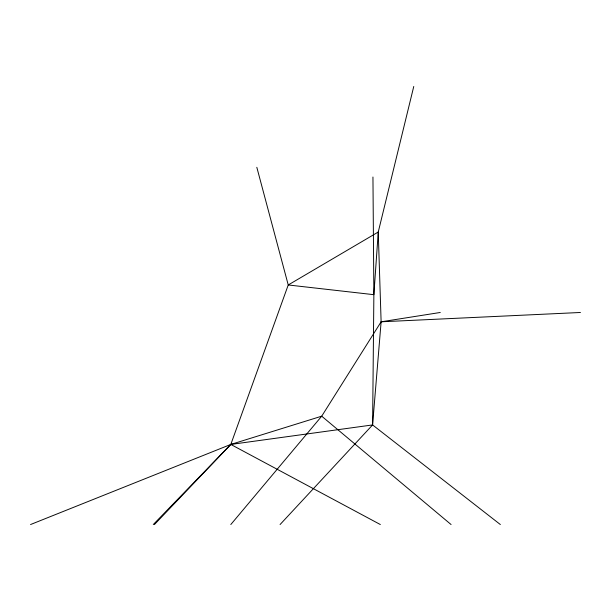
<?xml version="1.0" encoding="UTF-8"?>
<svg xmlns="http://www.w3.org/2000/svg" width="611" height="611" viewBox="0 0 611 611"><rect width="100%" height="100%" fill="white"/><g stroke="black" fill="none" stroke-linecap="round" stroke-linejoin="round"><path stroke-width="0.92" d="M280.075 524.536L372.595 424.928L373.871 294.685L372.947 177.022M500.348 524.536L372.595 424.928L381.119 321.798L378.247 232.027L413.762 86.464M154.423 524.536L230.805 444.434L288.239 284.97L256.819 167.307M440.271 312.481L381.119 321.798L321.707 416.183L230.805 524.536M153.285 524.536L230.805 444.434L321.707 416.183L451.078 524.536M30.55 524.536L230.805 444.434L372.595 424.928M381.119 321.798L580.45 312.481M230.805 444.434L380.332 524.536M378.247 232.027L373.871 294.685L288.239 284.97L378.247 232.027"/></g></svg>
